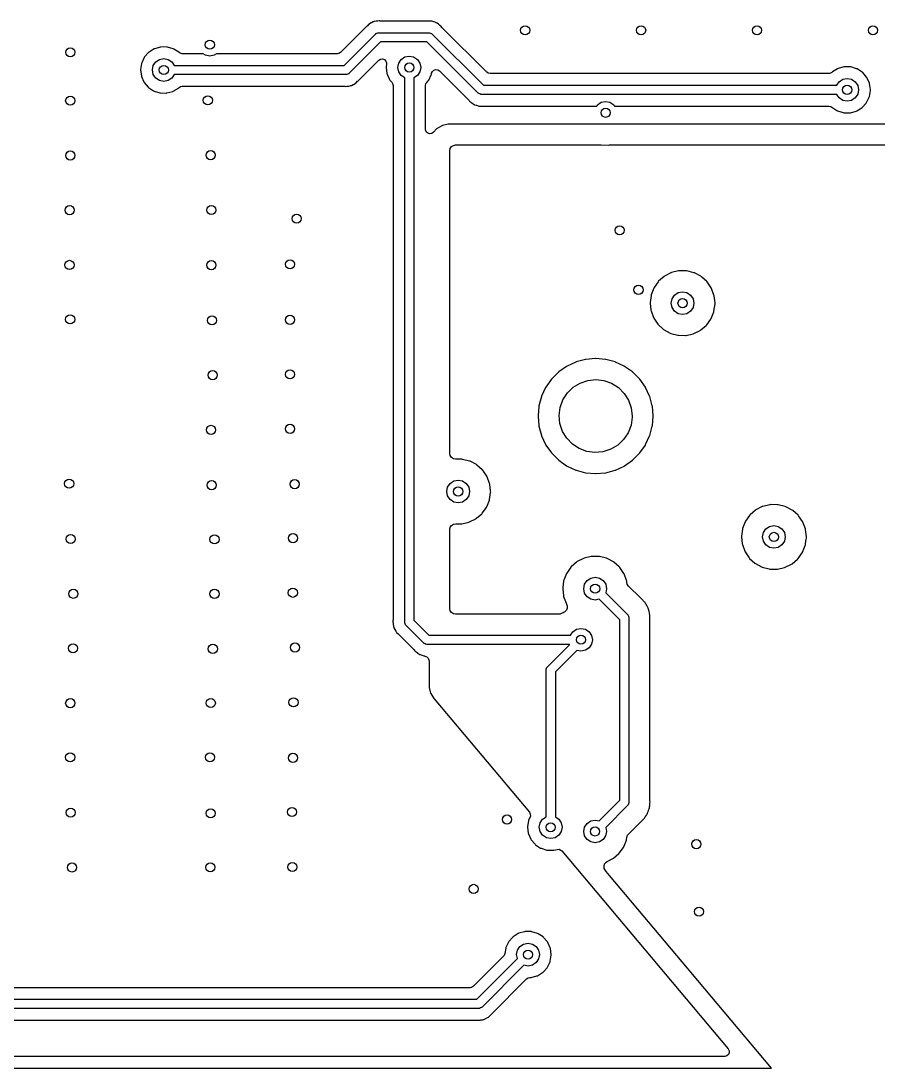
# Model space of a CAD drawing. Extents: x 0 to 4.25, y -4.33 to 0.
# Drawn here: x 1.532 to 2.271, y -3.042 to -2.139 of the extents above; entities that cross this region are included whole.
import ezdxf

# ---------------------------------------------------------------- set-up
doc = ezdxf.new("R2010")
doc.units = 0
doc.header["$MEASUREMENT"] = 0
doc.layers.add('BLACK', color=7, linetype='CONTINUOUS')

msp = doc.modelspace()

# ---------------------------------------------------------------- linework, layer by layer
at = {"layer": 'BLACK', "linetype": 'CONTINUOUS'}
for p, q in [((1.83215, -2.14129), (1.83177, -2.14154)), ((1.83364, -2.14057), (1.83215, -2.14129)), ((1.83381, -2.14049), (1.83364, -2.14057)), ((1.8352, -2.13974), (1.83381, -2.14049)), ((1.83561, -2.1396), (1.8352, -2.13974)), ((1.8357, -2.13956), (1.83561, -2.1396)), ((1.83573, -2.13955), (1.8357, -2.13956)), ((1.83591, -2.13949), (1.83573, -2.13955)), ((1.83593, -2.13949), (1.83591, -2.13949)), ((1.83603, -2.13946), (1.83593, -2.13949)), ((1.83645, -2.13934), (1.83603, -2.13946)), ((1.83802, -2.13916), (1.83645, -2.13934)), ((1.8382, -2.13913), (1.83802, -2.13916)), ((1.83876, -2.13904), (1.8382, -2.13913)), ((1.83924, -2.139), (1.83876, -2.13904)), ((1.83948, -2.13898), (1.83924, -2.139)), ((1.83924, -2.139), (1.83924, -2.139)), ((1.84042, -2.13887), (1.83948, -2.13898)), ((1.84106, -2.1389), (1.84042, -2.13887)), ((1.84116, -2.13892), (1.84106, -2.1389)), ((1.842, -2.13901), (1.84116, -2.13892)), ((1.88301, -2.13901), (1.842, -2.13901)), ((1.88317, -2.13901), (1.88301, -2.13901)), ((1.88484, -2.13894), (1.88317, -2.13901)), ((1.88514, -2.13898), (1.88484, -2.13894)), ((1.88547, -2.13901), (1.88514, -2.13898)), ((1.88561, -2.13901), (1.88547, -2.13901)), ((1.88605, -2.13911), (1.88561, -2.13901)), ((1.88762, -2.13966), (1.88605, -2.13911)), ((1.8878, -2.13972), (1.88762, -2.13966)), ((1.88931, -2.14017), (1.8878, -2.13972)), ((1.8897, -2.14036), (1.88931, -2.14017)), ((1.88979, -2.1404), (1.8897, -2.14036)), ((1.88981, -2.14041), (1.88979, -2.1404)), ((1.88998, -2.1405), (1.88981, -2.14041)), ((1.89001, -2.14051), (1.88998, -2.1405)), ((1.89009, -2.14056), (1.89001, -2.14051)), ((1.89047, -2.14077), (1.89009, -2.14056)), ((1.89171, -2.14175), (1.89047, -2.14077)), ((1.82993, -2.14337), (1.80727, -2.16603)), ((1.81023, -2.17718), (1.83725, -2.15016)), ((1.83003, -2.14326), (1.82993, -2.14337)), ((1.83117, -2.14203), (1.83003, -2.14326)), ((1.83141, -2.14184), (1.83117, -2.14203)), ((1.83166, -2.14163), (1.83141, -2.14184)), ((1.83177, -2.14154), (1.83166, -2.14163)), ((1.83725, -2.15016), (1.83754, -2.15002)), ((1.83754, -2.15002), (1.83773, -2.14976)), ((1.83773, -2.14976), (1.83862, -2.14947)), ((1.83862, -2.14947), (1.83945, -2.14904)), ((1.83945, -2.14904), (1.83977, -2.14909)), ((1.83977, -2.14909), (1.84008, -2.14899)), ((1.84008, -2.14899), (1.88339, -2.14899)), ((1.88339, -2.14899), (1.88369, -2.14909)), ((1.88369, -2.14909), (1.88401, -2.14904)), ((1.88401, -2.14904), (1.88485, -2.14947)), ((1.88485, -2.14947), (1.88574, -2.14976)), ((1.88574, -2.14976), (1.88593, -2.15002)), ((1.88593, -2.15002), (1.88621, -2.15016)), ((1.88621, -2.15016), (1.93036, -2.19431)), ((1.89186, -2.14186), (1.89171, -2.14175)), ((1.89232, -2.14219), (1.89186, -2.14186)), ((1.89269, -2.14251), (1.89232, -2.14219)), ((1.89287, -2.14266), (1.89269, -2.14251)), ((1.89269, -2.14251), (1.89269, -2.14251)), ((1.89361, -2.14325), (1.89287, -2.14266)), ((1.89404, -2.14373), (1.89361, -2.14325)), ((1.8941, -2.1438), (1.89404, -2.14373)), ((1.89463, -2.14446), (1.8941, -2.1438)), ((1.93332, -2.18316), (1.89463, -2.14446)), ((1.84174, -2.15699), (1.81472, -2.18401)), ((1.88173, -2.15699), (1.84174, -2.15699)), ((1.92587, -2.20114), (1.88173, -2.15699)), ((1.6416, -2.16614), (1.63821, -2.16998)), ((1.64202, -2.16578), (1.6416, -2.16614)), ((1.64635, -2.16305), (1.64202, -2.16578)), ((1.64685, -2.16282), (1.64635, -2.16305)), ((1.65178, -2.16142), (1.64685, -2.16282)), ((1.65233, -2.16134), (1.65178, -2.16142)), ((1.65744, -2.16137), (1.65233, -2.16134)), ((1.65799, -2.16145), (1.65744, -2.16137)), ((1.6629, -2.16292), (1.65799, -2.16145)), ((1.6634, -2.16315), (1.6629, -2.16292)), ((1.66769, -2.16594), (1.6634, -2.16315)), ((1.66801, -2.16622), (1.66769, -2.16594)), ((1.66891, -2.1668), (1.66801, -2.16622)), ((1.67064, -2.1672), (1.66891, -2.1668)), ((1.68883, -2.1672), (1.67064, -2.1672)), ((1.69072, -2.16846), (1.68883, -2.1672)), ((1.70014, -2.1672), (1.69825, -2.16846)), ((1.80444, -2.1672), (1.70014, -2.1672)), ((1.80576, -2.16698), (1.80444, -2.1672)), ((1.80727, -2.16603), (1.80576, -2.16698)), ((1.63557, -2.1756), (1.63478, -2.18066)), ((1.63573, -2.17507), (1.63557, -2.1756)), ((1.63791, -2.17044), (1.63573, -2.17507)), ((1.63821, -2.16998), (1.63791, -2.17044)), ((1.64492, -2.18118), (1.64567, -2.17741)), ((1.64567, -2.17741), (1.6478, -2.17422)), ((1.6478, -2.17422), (1.651, -2.17209)), ((1.651, -2.17209), (1.65476, -2.17134)), ((1.65476, -2.17134), (1.65853, -2.17209)), ((1.65853, -2.17209), (1.66172, -2.17422)), ((1.66172, -2.17422), (1.6637, -2.17718)), ((1.6637, -2.17718), (1.81023, -2.17718)), ((1.69449, -2.16921), (1.69072, -2.16846)), ((1.69825, -2.16846), (1.69449, -2.16921)), ((1.82204, -2.1908), (1.8401, -2.17274)), ((1.8401, -2.17274), (1.84161, -2.1718)), ((1.84161, -2.1718), (1.84337, -2.1716)), ((1.84337, -2.1716), (1.84506, -2.17219)), ((1.84506, -2.17219), (1.84631, -2.17344)), ((1.84631, -2.17344), (1.8469, -2.17512)), ((1.84688, -2.17619), (1.84651, -2.17853)), ((1.8469, -2.17512), (1.84688, -2.17619)), ((1.85665, -2.17906), (1.8574, -2.17529)), ((1.8574, -2.17529), (1.85954, -2.1721)), ((1.85954, -2.1721), (1.86273, -2.16996)), ((1.86273, -2.16996), (1.8665, -2.16921)), ((1.8665, -2.16921), (1.87026, -2.16996)), ((1.87026, -2.16996), (1.87346, -2.1721)), ((1.87346, -2.1721), (1.87559, -2.17529)), ((1.87559, -2.17529), (1.87634, -2.17906)), ((1.63478, -2.18066), (1.63477, -2.18121)), ((1.63477, -2.18121), (1.63544, -2.18629)), ((1.63544, -2.18629), (1.63559, -2.18682)), ((1.64567, -2.18495), (1.64492, -2.18118)), ((1.6478, -2.18814), (1.64567, -2.18495)), ((1.6637, -2.18518), (1.66172, -2.18814)), ((1.81189, -2.18518), (1.6637, -2.18518)), ((1.8122, -2.18508), (1.81189, -2.18518)), ((1.81252, -2.18513), (1.8122, -2.18508)), ((1.81335, -2.18471), (1.81252, -2.18513)), ((1.81424, -2.18442), (1.81335, -2.18471)), ((1.81443, -2.18416), (1.81424, -2.18442)), ((1.81472, -2.18401), (1.81443, -2.18416)), ((1.84651, -2.17853), (1.84651, -2.17909)), ((1.84651, -2.17909), (1.84717, -2.18416)), ((1.84717, -2.18416), (1.84732, -2.1847)), ((1.84732, -2.1847), (1.84938, -2.18938)), ((1.8574, -2.18282), (1.85665, -2.17906)), ((1.85954, -2.18601), (1.8574, -2.18282)), ((1.8625, -2.18799), (1.85954, -2.18601)), ((1.87346, -2.18601), (1.8705, -2.18799)), ((1.87559, -2.18282), (1.87346, -2.18601)), ((1.87634, -2.17906), (1.87559, -2.18282)), ((1.88322, -2.19), (1.88545, -2.1854)), ((1.88545, -2.1854), (1.88562, -2.18487)), ((1.88562, -2.18487), (1.88576, -2.18407)), ((1.88576, -2.18407), (1.88643, -2.18242)), ((1.88643, -2.18242), (1.88776, -2.18124)), ((1.88776, -2.18124), (1.88947, -2.18074)), ((1.88947, -2.18074), (1.89122, -2.18104)), ((1.89122, -2.18104), (1.89253, -2.18191)), ((1.89253, -2.18191), (1.91746, -2.20684)), ((1.93441, -2.18393), (1.93332, -2.18316)), ((1.93615, -2.18433), (1.93441, -2.18393)), ((2.22829, -2.18433), (1.93615, -2.18433)), ((2.2293, -2.1842), (2.22829, -2.18433)), ((2.23088, -2.18337), (2.2293, -2.1842)), ((2.23143, -2.18291), (2.23088, -2.18337)), ((2.23576, -2.18018), (2.23143, -2.18291)), ((2.23626, -2.17995), (2.23576, -2.18018)), ((2.24119, -2.17854), (2.23626, -2.17995)), ((2.24173, -2.17847), (2.24119, -2.17854)), ((2.24685, -2.1785), (2.24173, -2.17847)), ((2.2474, -2.17858), (2.24685, -2.1785)), ((2.25231, -2.18005), (2.2474, -2.17858)), ((2.25281, -2.18028), (2.25231, -2.18005)), ((2.2571, -2.18306), (2.25281, -2.18028)), ((2.25752, -2.18343), (2.2571, -2.18306)), ((2.26086, -2.18731), (2.25752, -2.18343)), ((1.63559, -2.18682), (1.63765, -2.19151)), ((1.63765, -2.19151), (1.63794, -2.19198)), ((1.63794, -2.19198), (1.64124, -2.1959)), ((1.651, -2.19027), (1.6478, -2.18814)), ((1.65476, -2.19102), (1.651, -2.19027)), ((1.65853, -2.19027), (1.65476, -2.19102)), ((1.66172, -2.18814), (1.65853, -2.19027)), ((1.668, -2.19624), (1.66912, -2.19546)), ((1.66912, -2.19546), (1.67062, -2.19516)), ((1.67062, -2.19516), (1.80997, -2.19516)), ((1.80997, -2.19516), (1.81081, -2.19525)), ((1.81081, -2.19525), (1.81091, -2.19527)), ((1.81091, -2.19527), (1.81154, -2.1953)), ((1.81154, -2.1953), (1.81249, -2.19519)), ((1.81249, -2.19519), (1.81273, -2.19518)), ((1.81273, -2.19517), (1.81321, -2.19513)), ((1.81273, -2.19518), (1.81273, -2.19517)), ((1.81321, -2.19513), (1.81377, -2.19504)), ((1.81377, -2.19504), (1.81395, -2.19502)), ((1.81395, -2.19502), (1.81552, -2.19483)), ((1.81552, -2.19483), (1.81594, -2.19471)), ((1.81594, -2.19471), (1.81603, -2.19469)), ((1.81603, -2.19469), (1.81606, -2.19468)), ((1.81606, -2.19468), (1.81624, -2.19462)), ((1.81624, -2.19462), (1.81627, -2.19461)), ((1.81627, -2.19461), (1.81635, -2.19458)), ((1.81635, -2.19458), (1.81677, -2.19444)), ((1.81677, -2.19444), (1.81816, -2.19369)), ((1.81816, -2.19369), (1.81832, -2.1936)), ((1.81832, -2.1936), (1.81982, -2.19288)), ((1.81982, -2.19288), (1.8202, -2.19264)), ((1.8202, -2.19264), (1.82031, -2.19254)), ((1.82031, -2.19254), (1.82056, -2.19233)), ((1.82056, -2.19233), (1.8208, -2.19214)), ((1.8208, -2.19214), (1.82193, -2.19091)), ((1.82193, -2.19091), (1.82204, -2.1908)), ((1.84938, -2.18938), (1.84967, -2.18985)), ((1.84967, -2.18985), (1.85158, -2.19212)), ((1.85158, -2.19212), (1.85239, -2.1937)), ((1.85239, -2.1937), (1.85252, -2.19469)), ((1.85252, -2.19469), (1.85252, -2.65568)), ((1.8625, -2.6576), (1.8625, -2.18799)), ((1.8705, -2.18799), (1.8705, -2.65594)), ((1.88048, -2.19469), (1.88087, -2.19296)), ((1.88048, -2.23221), (1.88048, -2.19469)), ((1.88087, -2.19296), (1.88151, -2.19201)), ((1.88151, -2.19201), (1.88291, -2.19046)), ((1.88291, -2.19046), (1.88322, -2.19)), ((1.93036, -2.19431), (2.23524, -2.19431)), ((2.23524, -2.19431), (2.23721, -2.19135)), ((2.23721, -2.19135), (2.24041, -2.18921)), ((2.24041, -2.18921), (2.24417, -2.18846)), ((2.24417, -2.18846), (2.24794, -2.18921)), ((2.24794, -2.18921), (2.25113, -2.19135)), ((2.25113, -2.19135), (2.25327, -2.19454)), ((2.25327, -2.19454), (2.25402, -2.19831)), ((2.26116, -2.18777), (2.26086, -2.18731)), ((2.26328, -2.19243), (2.26116, -2.18777)), ((2.26343, -2.19296), (2.26328, -2.19243)), ((2.26418, -2.19816), (2.26343, -2.19296)), ((1.64124, -2.1959), (1.64165, -2.19627)), ((1.64165, -2.19627), (1.64591, -2.1991)), ((1.64591, -2.1991), (1.64641, -2.19934)), ((1.64641, -2.19934), (1.6513, -2.20087)), ((1.6513, -2.20087), (1.65184, -2.20096)), ((1.65184, -2.20096), (1.65696, -2.20105)), ((1.65696, -2.20105), (1.65751, -2.20098)), ((1.65751, -2.20098), (1.66245, -2.19963)), ((1.66245, -2.19963), (1.66296, -2.19941)), ((1.66296, -2.19941), (1.66732, -2.19674)), ((1.66732, -2.19674), (1.66796, -2.1962)), ((1.66796, -2.1962), (1.668, -2.19624)), ((1.92616, -2.20128), (1.92587, -2.20114)), ((1.92635, -2.20154), (1.92616, -2.20128)), ((1.92724, -2.20183), (1.92635, -2.20154)), ((1.92808, -2.20226), (1.92724, -2.20183)), ((1.92839, -2.20221), (1.92808, -2.20226)), ((1.9287, -2.20231), (1.92839, -2.20221)), ((2.23524, -2.20231), (1.9287, -2.20231)), ((2.23721, -2.20527), (2.23524, -2.20231)), ((2.25327, -2.20207), (2.25113, -2.20527)), ((2.25402, -2.19831), (2.25327, -2.20207)), ((2.26313, -2.20465), (2.2633, -2.20412)), ((2.2633, -2.20412), (2.26417, -2.19894)), ((2.26417, -2.19894), (2.2642, -2.19864)), ((2.2642, -2.19846), (2.26418, -2.19816)), ((2.2642, -2.19864), (2.2642, -2.19846)), ((1.91746, -2.20684), (1.91799, -2.2075)), ((1.91799, -2.2075), (1.91804, -2.20757)), ((1.91804, -2.20757), (1.91847, -2.20805)), ((1.91847, -2.20805), (1.91922, -2.20864)), ((1.91922, -2.20864), (1.9194, -2.20879)), ((1.9194, -2.20879), (1.9194, -2.20879)), ((1.9194, -2.20879), (1.91977, -2.20911)), ((1.91977, -2.20911), (1.92023, -2.20944)), ((1.92023, -2.20944), (1.92038, -2.20955)), ((1.92038, -2.20955), (1.92162, -2.21053)), ((1.92162, -2.21053), (1.922, -2.21074)), ((1.922, -2.21074), (1.92208, -2.21079)), ((1.92208, -2.21079), (1.92211, -2.2108)), ((1.92211, -2.2108), (1.92227, -2.21089)), ((1.92227, -2.21089), (1.9223, -2.2109)), ((1.9223, -2.2109), (1.92239, -2.21094)), ((1.92239, -2.21094), (1.92278, -2.21113)), ((1.92278, -2.21113), (1.92429, -2.21158)), ((1.92429, -2.21158), (1.92447, -2.21164)), ((1.92447, -2.21164), (1.92603, -2.21219)), ((1.92603, -2.21219), (1.92648, -2.21228)), ((1.92648, -2.21228), (1.92662, -2.21229)), ((1.92662, -2.21229), (1.92695, -2.21232)), ((1.92695, -2.21232), (1.92725, -2.21236)), ((1.92725, -2.21236), (1.92892, -2.21229)), ((1.92892, -2.21229), (1.92908, -2.21229)), ((1.92908, -2.21229), (2.02811, -2.21229)), ((2.02811, -2.21229), (2.02887, -2.21115)), ((2.02887, -2.21115), (2.03206, -2.20902)), ((2.03206, -2.20902), (2.03583, -2.20827)), ((2.03583, -2.20827), (2.03959, -2.20902)), ((2.03959, -2.20902), (2.04279, -2.21115)), ((2.04279, -2.21115), (2.04355, -2.21229)), ((2.04355, -2.21229), (2.2283, -2.21229)), ((2.2283, -2.21229), (2.23003, -2.21268)), ((2.23003, -2.21268), (2.23096, -2.21331)), ((2.23096, -2.21331), (2.23106, -2.21339)), ((2.23106, -2.21339), (2.23532, -2.21623)), ((2.24041, -2.2074), (2.23721, -2.20527)), ((2.24417, -2.20815), (2.24041, -2.2074)), ((2.24794, -2.2074), (2.24417, -2.20815)), ((2.25113, -2.20527), (2.24794, -2.2074)), ((2.25673, -2.21386), (2.25715, -2.21351)), ((2.25715, -2.21351), (2.26059, -2.20971)), ((2.26059, -2.20971), (2.2609, -2.20925)), ((2.2609, -2.20925), (2.26313, -2.20465)), ((2.23532, -2.21623), (2.23582, -2.21647)), ((2.23582, -2.21647), (2.2407, -2.21799)), ((2.2407, -2.21799), (2.24125, -2.21808)), ((2.24125, -2.21808), (2.24637, -2.21818)), ((2.24637, -2.21818), (2.24692, -2.21811)), ((2.24692, -2.21811), (2.25186, -2.21676)), ((2.25186, -2.21676), (2.25236, -2.21654)), ((2.25236, -2.21654), (2.25673, -2.21386)), ((1.89464, -2.22933), (1.89051, -2.23172)), ((1.89518, -2.22912), (1.89464, -2.22933)), ((1.89994, -2.22804), (1.89518, -2.22912)), ((1.9003, -2.22799), (1.89994, -2.22804)), ((1.90142, -2.22795), (1.9003, -2.22799)), ((1.90149, -2.22794), (1.90142, -2.22795)), ((2.03579, -2.22794), (1.90149, -2.22794)), ((2.03583, -2.22795), (2.03579, -2.22794)), ((2.03587, -2.22794), (2.03583, -2.22795)), ((3.05933, -2.22794), (2.03587, -2.22794)), ((1.88052, -2.23281), (1.88048, -2.23221)), ((1.88117, -2.23447), (1.88052, -2.23281)), ((1.88248, -2.23568), (1.88117, -2.23447)), ((1.88418, -2.2362), (1.88248, -2.23568)), ((1.88594, -2.23594), (1.88418, -2.2362)), ((1.88741, -2.23494), (1.88594, -2.23594)), ((1.89006, -2.23208), (1.88741, -2.23494)), ((1.89051, -2.23172), (1.89006, -2.23208)), ((1.90142, -2.25087), (1.9018, -2.24895)), ((1.9018, -2.24895), (1.90288, -2.24733)), ((1.90288, -2.24733), (1.9045, -2.24625)), ((1.9045, -2.24625), (1.90642, -2.24587)), ((1.90642, -2.24587), (2.03186, -2.24587)), ((2.03186, -2.24587), (2.03204, -2.24588)), ((2.03204, -2.24588), (2.03846, -2.24598)), ((2.03846, -2.24598), (2.03928, -2.24589)), ((2.03928, -2.24589), (2.0398, -2.24587)), ((2.0398, -2.24587), (3.06771, -2.24587)), ((1.90142, -2.51205), (1.90142, -2.25087)), ((2.09213, -2.35623), (2.08668, -2.35905)), ((2.09268, -2.35602), (2.09213, -2.35623)), ((2.09866, -2.35459), (2.09268, -2.35602)), ((2.09924, -2.35452), (2.09866, -2.35459)), ((2.10538, -2.35455), (2.09924, -2.35452)), ((2.10597, -2.35463), (2.10538, -2.35455)), ((2.11192, -2.35612), (2.10597, -2.35463)), ((2.11247, -2.35634), (2.11192, -2.35612)), ((2.1179, -2.35921), (2.11247, -2.35634)), ((2.08117, -2.36385), (2.07764, -2.36888)), ((2.08156, -2.36341), (2.08117, -2.36385)), ((2.08619, -2.35938), (2.08156, -2.36341)), ((2.08668, -2.35905), (2.08619, -2.35938)), ((2.11838, -2.35954), (2.1179, -2.35921)), ((2.12079, -2.36169), (2.11838, -2.35954)), ((2.12297, -2.36363), (2.12079, -2.36169)), ((2.12336, -2.36407), (2.12297, -2.36363)), ((2.12384, -2.36478), (2.12336, -2.36407)), ((2.12684, -2.36913), (2.12384, -2.36478)), ((2.12384, -2.36478), (2.12384, -2.36478)), ((2.07498, -2.37569), (2.07418, -2.38177)), ((2.07513, -2.37512), (2.07498, -2.37569)), ((2.07736, -2.36939), (2.07513, -2.37512)), ((2.07764, -2.36888), (2.07736, -2.36939)), ((2.09307, -2.3786), (2.09521, -2.3754)), ((2.09521, -2.3754), (2.0984, -2.37327)), ((2.0984, -2.37327), (2.10217, -2.37252)), ((2.10217, -2.37252), (2.10593, -2.37327)), ((2.10593, -2.37327), (2.10913, -2.3754)), ((2.10913, -2.3754), (2.11126, -2.3786)), ((2.12711, -2.36966), (2.12684, -2.36913)), ((2.12928, -2.3754), (2.12711, -2.36966)), ((2.12942, -2.37597), (2.12928, -2.3754)), ((2.13017, -2.3822), (2.12942, -2.37597)), ((2.07418, -2.38177), (2.07417, -2.38236)), ((2.07417, -2.38236), (2.07485, -2.38847)), ((2.09232, -2.38236), (2.09307, -2.3786)), ((2.09307, -2.38613), (2.09232, -2.38236)), ((2.11126, -2.3786), (2.11201, -2.38236)), ((2.11201, -2.38236), (2.11126, -2.38613)), ((2.12928, -2.38932), (2.13016, -2.38311)), ((2.13016, -2.38311), (2.13019, -2.38279)), ((2.13019, -2.38253), (2.13017, -2.3822)), ((2.13019, -2.38279), (2.13019, -2.38253)), ((2.07485, -2.38847), (2.07498, -2.38904)), ((2.07498, -2.38904), (2.07709, -2.39481)), ((2.09521, -2.38932), (2.09307, -2.38613)), ((2.0984, -2.39146), (2.09521, -2.38932)), ((2.10217, -2.3922), (2.0984, -2.39146)), ((2.10593, -2.39146), (2.10217, -2.3922)), ((2.10913, -2.38932), (2.10593, -2.39146)), ((2.11126, -2.38613), (2.10913, -2.38932)), ((2.12684, -2.39559), (2.12913, -2.38989)), ((2.12913, -2.38989), (2.12928, -2.38932)), ((2.07709, -2.39481), (2.07736, -2.39533)), ((2.07736, -2.39533), (2.08078, -2.40043)), ((2.08078, -2.40043), (2.08117, -2.40088)), ((2.08117, -2.40088), (2.08571, -2.40501)), ((2.1179, -2.40551), (2.12257, -2.40153)), ((2.12257, -2.40153), (2.12297, -2.40109)), ((2.12297, -2.40109), (2.12655, -2.39611)), ((2.12655, -2.39611), (2.12684, -2.39559)), ((2.08571, -2.40501), (2.08619, -2.40535)), ((2.08619, -2.40535), (2.09159, -2.40828)), ((2.09159, -2.40828), (2.09213, -2.4085)), ((2.09213, -2.4085), (2.09807, -2.41005)), ((2.09807, -2.41005), (2.09866, -2.41013)), ((2.09866, -2.41013), (2.1048, -2.41023)), ((2.1048, -2.41023), (2.10538, -2.41017)), ((2.10538, -2.41017), (2.11137, -2.4088)), ((2.11137, -2.4088), (2.11192, -2.4086)), ((2.11192, -2.4086), (2.11741, -2.40584)), ((2.11741, -2.40584), (2.1179, -2.40551)), ((2.02699, -2.43016), (2.01879, -2.43087)), ((2.02742, -2.43016), (2.02699, -2.43016)), ((2.03561, -2.43087), (2.02742, -2.43016)), ((2.0022, -2.43692), (1.99546, -2.44163)), ((2.00257, -2.4367), (2.0022, -2.43692)), ((2.01002, -2.43322), (2.00257, -2.4367)), ((2.01043, -2.43308), (2.01002, -2.43322)), ((2.01837, -2.43095), (2.01043, -2.43308)), ((2.01879, -2.43087), (2.01837, -2.43095)), ((2.03604, -2.43095), (2.03561, -2.43087)), ((2.04398, -2.43308), (2.03604, -2.43095)), ((2.04439, -2.43322), (2.04398, -2.43308)), ((2.05184, -2.4367), (2.04439, -2.43322)), ((2.05221, -2.43692), (2.05184, -2.4367)), ((2.05895, -2.44163), (2.05221, -2.43692)), ((1.98904, -2.44806), (1.98432, -2.45479)), ((1.98931, -2.44773), (1.98904, -2.44806)), ((1.99513, -2.44191), (1.98931, -2.44773)), ((1.99546, -2.44163), (1.99513, -2.44191)), ((2.02044, -2.44904), (2.02742, -2.44831)), ((2.02742, -2.44831), (2.0344, -2.44914)), ((2.05928, -2.44191), (2.05895, -2.44163)), ((2.0651, -2.44773), (2.05928, -2.44191)), ((2.06537, -2.44806), (2.0651, -2.44773)), ((2.07009, -2.45479), (2.06537, -2.44806)), ((1.9841, -2.45517), (1.98063, -2.46262)), ((1.98432, -2.45479), (1.9841, -2.45517)), ((2.0028, -2.4599), (2.00781, -2.45498)), ((2.00781, -2.45498), (2.01379, -2.4513)), ((2.01379, -2.4513), (2.02044, -2.44904)), ((2.0344, -2.44914), (2.04101, -2.45149)), ((2.04101, -2.45149), (2.04694, -2.45526)), ((2.04694, -2.45526), (2.05189, -2.46024)), ((2.07031, -2.45517), (2.07009, -2.45479)), ((2.07378, -2.46262), (2.07031, -2.45517)), ((1.98048, -2.46302), (1.97835, -2.47097)), ((1.98063, -2.46262), (1.98048, -2.46302)), ((1.99659, -2.4724), (1.99899, -2.4658)), ((1.99899, -2.4658), (2.0028, -2.4599)), ((2.05189, -2.46024), (2.05561, -2.46619)), ((2.05561, -2.46619), (2.05792, -2.47283)), ((2.07393, -2.46302), (2.07378, -2.46262)), ((2.07606, -2.47097), (2.07393, -2.46302)), ((1.97828, -2.47139), (1.97756, -2.47959)), ((1.97835, -2.47097), (1.97828, -2.47139)), ((1.99571, -2.47936), (1.99659, -2.4724)), ((2.05792, -2.47283), (2.0587, -2.4798)), ((2.07613, -2.47139), (2.07606, -2.47097)), ((2.07684, -2.47949), (2.07613, -2.47139)), ((1.97756, -2.47959), (1.97756, -2.48002)), ((1.97756, -2.48002), (1.97828, -2.48821)), ((1.9964, -2.48635), (1.99571, -2.47936)), ((2.05869, -2.48068), (2.05771, -2.48764)), ((2.0587, -2.4798), (2.05869, -2.48068)), ((2.07613, -2.48821), (2.07685, -2.48002)), ((2.07685, -2.47959), (2.07684, -2.47949)), ((2.07685, -2.48002), (2.07685, -2.47959)), ((1.97828, -2.48821), (1.97835, -2.48864)), ((1.97835, -2.48864), (1.98048, -2.49658)), ((1.99861, -2.49301), (1.9964, -2.48635)), ((2.00225, -2.49902), (1.99861, -2.49301)), ((2.05771, -2.48764), (2.05522, -2.4942)), ((2.07393, -2.49658), (2.07606, -2.48864)), ((2.07606, -2.48864), (2.07613, -2.48821)), ((1.98048, -2.49658), (1.98063, -2.49698)), ((1.98063, -2.49698), (1.9841, -2.50444)), ((2.00713, -2.50407), (2.00225, -2.49902)), ((2.05133, -2.50005), (2.04625, -2.50489)), ((2.05522, -2.4942), (2.05133, -2.50005)), ((2.07031, -2.50444), (2.07378, -2.49698)), ((2.07378, -2.49698), (2.07393, -2.49658)), ((1.9841, -2.50444), (1.98432, -2.50481)), ((1.98432, -2.50481), (1.98904, -2.51155)), ((1.98904, -2.51155), (1.98931, -2.51188)), ((2.013, -2.50792), (2.00713, -2.50407)), ((2.01959, -2.51036), (2.013, -2.50792)), ((2.02655, -2.51129), (2.01959, -2.51036)), ((2.03354, -2.51066), (2.02655, -2.51129)), ((2.04022, -2.50849), (2.03354, -2.51066)), ((2.04625, -2.50489), (2.04022, -2.50849)), ((2.0651, -2.51188), (2.06537, -2.51155)), ((2.06537, -2.51155), (2.07009, -2.50481)), ((2.07009, -2.50481), (2.07031, -2.50444)), ((1.90179, -2.51393), (1.90142, -2.51205)), ((1.90286, -2.51556), (1.90179, -2.51393)), ((1.90448, -2.51665), (1.90286, -2.51556)), ((1.90639, -2.51705), (1.90448, -2.51665)), ((1.91188, -2.51707), (1.90639, -2.51705)), ((1.91246, -2.51715), (1.91188, -2.51707)), ((1.91842, -2.51864), (1.91246, -2.51715)), ((1.91897, -2.51886), (1.91842, -2.51864)), ((1.92439, -2.52173), (1.91897, -2.51886)), ((1.98931, -2.51188), (1.99513, -2.5177)), ((1.99513, -2.5177), (1.99546, -2.51797)), ((1.99546, -2.51797), (2.0022, -2.52269)), ((2.05221, -2.52269), (2.05895, -2.51797)), ((2.05895, -2.51797), (2.05928, -2.5177)), ((2.05928, -2.5177), (2.0651, -2.51188)), ((1.92488, -2.52206), (1.92439, -2.52173)), ((1.92946, -2.52615), (1.92488, -2.52206)), ((1.92985, -2.52659), (1.92946, -2.52615)), ((1.93333, -2.53165), (1.92985, -2.52659)), ((2.0022, -2.52269), (2.00257, -2.52291)), ((2.00257, -2.52291), (2.01002, -2.52638)), ((2.01002, -2.52638), (2.01043, -2.52653)), ((2.01043, -2.52653), (2.01837, -2.52866)), ((2.01837, -2.52866), (2.01879, -2.52873)), ((2.01879, -2.52873), (2.02699, -2.52945)), ((2.02699, -2.52945), (2.02742, -2.52945)), ((2.02742, -2.52945), (2.03561, -2.52873)), ((2.03561, -2.52873), (2.03604, -2.52866)), ((2.03604, -2.52866), (2.04398, -2.52653)), ((2.04398, -2.52653), (2.04439, -2.52638)), ((2.04439, -2.52638), (2.05184, -2.52291)), ((2.05184, -2.52291), (2.05221, -2.52269)), ((1.89957, -2.54112), (1.9017, -2.53792)), ((1.9017, -2.53792), (1.90489, -2.53579)), ((1.90489, -2.53579), (1.90866, -2.53504)), ((1.90866, -2.53504), (1.91243, -2.53579)), ((1.91243, -2.53579), (1.91562, -2.53792)), ((1.91562, -2.53792), (1.91775, -2.54112)), ((1.9336, -2.53217), (1.93333, -2.53165)), ((1.93577, -2.53792), (1.9336, -2.53217)), ((1.93592, -2.53849), (1.93577, -2.53792)), ((1.93667, -2.54472), (1.93592, -2.53849)), ((1.89882, -2.54488), (1.89957, -2.54112)), ((1.89957, -2.54865), (1.89882, -2.54488)), ((1.91775, -2.54112), (1.9185, -2.54488)), ((1.9185, -2.54488), (1.91775, -2.54865)), ((1.93578, -2.55184), (1.93666, -2.54563)), ((1.93666, -2.54563), (1.93668, -2.54531)), ((1.93669, -2.54505), (1.93667, -2.54472)), ((1.93668, -2.54531), (1.93669, -2.54505)), ((1.9017, -2.55184), (1.89957, -2.54865)), ((1.90489, -2.55398), (1.9017, -2.55184)), ((1.90866, -2.55472), (1.90489, -2.55398)), ((1.91243, -2.55398), (1.90866, -2.55472)), ((1.91562, -2.55184), (1.91243, -2.55398)), ((1.91775, -2.54865), (1.91562, -2.55184)), ((1.93333, -2.55811), (1.93562, -2.55241)), ((1.93562, -2.55241), (1.93578, -2.55184)), ((2.17744, -2.5563), (2.17147, -2.55773)), ((2.17803, -2.55623), (2.17744, -2.5563)), ((2.18417, -2.55626), (2.17803, -2.55623)), ((2.18475, -2.55634), (2.18417, -2.55626)), ((2.19071, -2.55783), (2.18475, -2.55634)), ((1.9244, -2.56803), (1.92907, -2.56405)), ((1.92907, -2.56405), (1.92947, -2.56361)), ((1.92947, -2.56361), (1.93305, -2.55863)), ((1.93305, -2.55863), (1.93333, -2.55811)), ((2.15995, -2.56556), (2.15642, -2.57058)), ((2.16035, -2.56512), (2.15995, -2.56556)), ((2.16498, -2.56108), (2.16035, -2.56512)), ((2.16546, -2.56075), (2.16498, -2.56108)), ((2.17092, -2.55794), (2.16546, -2.56075)), ((2.17147, -2.55773), (2.17092, -2.55794)), ((2.19126, -2.55804), (2.19071, -2.55783)), ((2.19669, -2.56092), (2.19126, -2.55804)), ((2.19717, -2.56125), (2.19669, -2.56092)), ((2.20175, -2.56534), (2.19717, -2.56125)), ((2.20214, -2.56578), (2.20175, -2.56534)), ((2.20562, -2.57084), (2.20214, -2.56578)), ((1.9018, -2.57576), (1.90288, -2.57414)), ((1.90288, -2.57414), (1.9045, -2.57306)), ((1.9045, -2.57306), (1.9065, -2.57268)), ((1.9065, -2.57268), (1.91129, -2.57275)), ((1.91129, -2.57275), (1.91188, -2.57269)), ((1.91188, -2.57269), (1.91787, -2.57132)), ((1.91787, -2.57132), (1.91842, -2.57112)), ((1.91842, -2.57112), (1.92391, -2.56836)), ((1.92391, -2.56836), (1.9244, -2.56803)), ((2.15614, -2.5711), (2.15391, -2.57682)), ((2.15642, -2.57058), (2.15614, -2.5711)), ((2.17399, -2.57711), (2.17719, -2.57498)), ((2.17719, -2.57498), (2.18095, -2.57423)), ((2.18095, -2.57423), (2.18472, -2.57498)), ((2.18472, -2.57498), (2.18791, -2.57711)), ((2.2059, -2.57136), (2.20562, -2.57084)), ((2.20807, -2.57711), (2.2059, -2.57136)), ((1.90142, -2.57767), (1.9018, -2.57576)), ((1.90142, -2.64585), (1.90142, -2.57767)), ((2.15297, -2.58348), (2.15296, -2.58407)), ((2.15377, -2.5774), (2.15297, -2.58348)), ((2.15391, -2.57682), (2.15377, -2.5774)), ((2.17111, -2.58407), (2.17186, -2.5803)), ((2.17186, -2.5803), (2.17399, -2.57711)), ((2.18791, -2.57711), (2.19005, -2.5803)), ((2.19005, -2.5803), (2.1908, -2.58407)), ((2.20821, -2.57768), (2.20807, -2.57711)), ((2.20896, -2.58391), (2.20821, -2.57768)), ((2.20898, -2.58423), (2.20896, -2.58391)), ((2.15296, -2.58407), (2.15363, -2.59018)), ((2.15363, -2.59018), (2.15377, -2.59075)), ((2.15377, -2.59075), (2.15588, -2.59652)), ((2.17186, -2.58784), (2.17111, -2.58407)), ((2.17399, -2.59103), (2.17186, -2.58784)), ((2.17719, -2.59316), (2.17399, -2.59103)), ((2.18791, -2.59103), (2.18472, -2.59316)), ((2.19005, -2.58784), (2.18791, -2.59103)), ((2.1908, -2.58407), (2.19005, -2.58784)), ((2.20562, -2.5973), (2.20791, -2.5916)), ((2.20791, -2.5916), (2.20807, -2.59103)), ((2.20807, -2.59103), (2.20862, -2.58716)), ((2.20862, -2.58716), (2.20868, -2.5867)), ((2.20868, -2.5867), (2.20895, -2.58481)), ((2.20895, -2.58481), (2.20898, -2.58449)), ((2.20898, -2.58449), (2.20898, -2.58423)), ((2.02326, -2.60097), (2.01729, -2.6024)), ((2.02385, -2.6009), (2.02326, -2.60097)), ((2.02999, -2.60093), (2.02385, -2.6009)), ((2.03057, -2.60101), (2.02999, -2.60093)), ((2.03653, -2.6025), (2.03057, -2.60101)), ((2.15588, -2.59652), (2.15615, -2.59704)), ((2.15615, -2.59704), (2.15957, -2.60214)), ((2.18095, -2.59391), (2.17719, -2.59316)), ((2.18472, -2.59316), (2.18095, -2.59391)), ((2.20176, -2.6028), (2.20534, -2.59781)), ((2.20534, -2.59781), (2.20562, -2.5973)), ((2.00577, -2.61023), (2.00224, -2.61525)), ((2.00617, -2.60979), (2.00577, -2.61023)), ((2.01079, -2.60575), (2.00617, -2.60979)), ((2.01128, -2.60542), (2.01079, -2.60575)), ((2.01674, -2.60261), (2.01128, -2.60542)), ((2.01729, -2.6024), (2.01674, -2.60261)), ((2.03708, -2.60271), (2.03653, -2.6025)), ((2.0425, -2.60559), (2.03708, -2.60271)), ((2.04299, -2.60592), (2.0425, -2.60559)), ((2.04757, -2.61001), (2.04299, -2.60592)), ((2.04796, -2.61045), (2.04757, -2.61001)), ((2.05144, -2.61551), (2.04796, -2.61045)), ((2.15957, -2.60214), (2.15996, -2.60258)), ((2.15996, -2.60258), (2.1645, -2.60672)), ((2.1645, -2.60672), (2.16498, -2.60706)), ((2.16498, -2.60706), (2.17037, -2.60999)), ((2.17037, -2.60999), (2.17092, -2.61021)), ((2.17092, -2.61021), (2.17686, -2.61176)), ((2.18417, -2.61188), (2.19016, -2.61051)), ((2.19016, -2.61051), (2.19071, -2.61031)), ((2.19071, -2.61031), (2.1962, -2.60755)), ((2.1962, -2.60755), (2.19669, -2.60722)), ((2.19669, -2.60722), (2.20136, -2.60323)), ((2.20136, -2.60323), (2.20176, -2.6028)), ((2.00196, -2.61577), (1.99973, -2.62149)), ((2.00224, -2.61525), (2.00196, -2.61577)), ((2.01981, -2.62178), (2.02301, -2.61965)), ((2.02301, -2.61965), (2.02677, -2.6189)), ((2.02677, -2.6189), (2.03054, -2.61965)), ((2.03054, -2.61965), (2.03373, -2.62178)), ((2.05171, -2.61603), (2.05144, -2.61551)), ((2.05388, -2.62178), (2.05171, -2.61603)), ((2.17686, -2.61176), (2.17745, -2.61184)), ((2.17745, -2.61184), (2.18359, -2.61194)), ((2.18359, -2.61194), (2.18417, -2.61188)), ((1.99959, -2.62206), (1.99878, -2.62815)), ((1.99878, -2.62815), (1.99878, -2.62874)), ((1.99878, -2.62874), (1.99945, -2.63485)), ((1.99973, -2.62149), (1.99959, -2.62206)), ((2.01693, -2.62874), (2.01768, -2.62497)), ((2.01768, -2.63251), (2.01693, -2.62874)), ((2.01768, -2.62497), (2.01981, -2.62178)), ((2.03373, -2.62178), (2.03586, -2.62497)), ((2.03586, -2.62497), (2.03661, -2.62874)), ((2.03661, -2.62874), (2.03592, -2.63223)), ((2.05403, -2.62235), (2.05388, -2.62178)), ((2.05417, -2.62355), (2.05403, -2.62235)), ((2.05451, -2.62486), (2.05417, -2.62355)), ((2.0556, -2.62648), (2.05451, -2.62486)), ((2.0659, -2.63679), (2.0556, -2.62648)), ((1.99945, -2.63485), (1.99959, -2.63542)), ((1.99959, -2.63542), (2.0017, -2.64119)), ((2.01981, -2.6357), (2.01768, -2.63251)), ((2.02301, -2.63783), (2.01981, -2.6357)), ((2.02677, -2.63858), (2.02301, -2.63783)), ((2.03026, -2.63789), (2.02677, -2.63858)), ((2.04797, -2.65559), (2.03026, -2.63789)), ((2.03592, -2.63223), (2.0548, -2.65111)), ((2.06654, -2.63733), (2.0659, -2.63679)), ((2.06688, -2.63757), (2.06654, -2.63733)), ((2.06737, -2.63802), (2.06688, -2.63757)), ((2.06817, -2.63901), (2.06737, -2.63802)), ((1.9018, -2.64777), (1.90142, -2.64585)), ((2.002, -2.6473), (2.00062, -2.64868)), ((2.0017, -2.64119), (2.00196, -2.64171)), ((2.00196, -2.64171), (2.00199, -2.64174)), ((2.00199, -2.64174), (2.00201, -2.6418)), ((2.00274, -2.64549), (2.002, -2.6473)), ((2.00201, -2.6418), (2.0021, -2.64198)), ((2.0021, -2.64198), (2.00209, -2.64199)), ((2.00209, -2.64199), (2.00274, -2.64354)), ((2.00274, -2.64354), (2.00274, -2.64549)), ((2.06852, -2.6394), (2.06817, -2.63901)), ((2.06944, -2.64032), (2.06852, -2.6394)), ((2.06956, -2.64046), (2.06944, -2.64032)), ((2.06961, -2.64051), (2.06956, -2.64046)), ((2.0699, -2.64093), (2.06961, -2.64051)), ((2.07007, -2.64124), (2.0699, -2.64093)), ((2.07057, -2.64198), (2.07007, -2.64124)), ((2.07074, -2.64218), (2.07057, -2.64198)), ((2.07108, -2.64275), (2.07074, -2.64218)), ((2.07164, -2.64404), (2.07108, -2.64275)), ((2.07184, -2.64446), (2.07164, -2.64404)), ((2.07252, -2.64569), (2.07184, -2.64446)), ((2.07276, -2.64631), (2.07252, -2.64569)), ((2.07282, -2.64657), (2.07276, -2.64631)), ((2.0731, -2.64742), (2.07282, -2.64657)), ((1.85252, -2.65568), (1.85243, -2.65652)), ((1.8705, -2.65594), (1.88339, -2.66883)), ((1.90288, -2.64939), (1.9018, -2.64777)), ((1.9045, -2.65047), (1.90288, -2.64939)), ((1.90642, -2.65085), (1.9045, -2.65047)), ((1.99557, -2.65085), (1.90642, -2.65085)), ((1.99659, -2.65075), (1.99557, -2.65085)), ((1.99838, -2.64999), (1.99659, -2.65075)), ((1.99908, -2.64952), (1.99838, -2.64999)), ((2.00013, -2.64897), (1.99908, -2.64952)), ((2.00062, -2.64868), (2.00013, -2.64897)), ((2.04797, -2.81134), (2.04797, -2.65559)), ((2.0548, -2.65111), (2.05494, -2.6514)), ((2.05494, -2.6514), (2.0552, -2.65159)), ((2.0552, -2.65159), (2.05549, -2.65248)), ((2.05549, -2.65248), (2.05592, -2.65331)), ((2.05592, -2.65331), (2.05587, -2.65363)), ((2.05587, -2.65363), (2.05597, -2.65394)), ((2.05597, -2.65394), (2.05597, -2.81299)), ((2.0732, -2.64766), (2.0731, -2.64742)), ((2.07338, -2.6483), (2.0732, -2.64766)), ((2.07357, -2.64969), (2.07338, -2.6483)), ((2.07366, -2.65016), (2.07357, -2.64969)), ((2.07398, -2.65152), (2.07366, -2.65016)), ((2.07395, -2.65433), (2.07404, -2.65218)), ((2.07395, -2.65453), (2.07395, -2.65433)), ((2.07395, -2.81072), (2.07395, -2.65453)), ((2.07404, -2.65218), (2.07398, -2.65152)), ((1.85241, -2.65661), (1.85238, -2.65725)), ((1.85238, -2.65725), (1.85249, -2.6582)), ((1.85243, -2.65652), (1.85241, -2.65661)), ((1.85249, -2.6582), (1.8525, -2.65843)), ((1.8525, -2.65843), (1.8525, -2.65843)), ((1.8525, -2.65843), (1.85254, -2.65892)), ((1.85254, -2.65892), (1.85263, -2.65948)), ((1.85263, -2.65948), (1.85266, -2.65966)), ((1.85266, -2.65966), (1.85285, -2.66123)), ((1.85285, -2.66123), (1.85297, -2.66165)), ((1.85297, -2.66165), (1.85299, -2.66174)), ((1.85299, -2.66174), (1.853, -2.66177)), ((1.853, -2.66177), (1.85306, -2.66195)), ((1.85306, -2.66195), (1.85306, -2.66197)), ((1.85306, -2.66197), (1.8531, -2.66206)), ((1.8531, -2.66206), (1.85324, -2.66247)), ((1.85324, -2.66247), (1.85399, -2.66386)), ((1.85399, -2.66386), (1.85408, -2.66403)), ((1.85408, -2.66403), (1.85479, -2.66553)), ((1.8626, -2.65791), (1.8625, -2.6576)), ((1.86255, -2.65822), (1.8626, -2.65791)), ((1.86297, -2.65906), (1.86255, -2.65822)), ((1.86326, -2.65995), (1.86297, -2.65906)), ((1.86352, -2.66014), (1.86326, -2.65995)), ((1.86367, -2.66043), (1.86352, -2.66014)), ((1.8789, -2.67566), (1.86367, -2.66043)), ((2.00761, -2.66587), (2.0108, -2.66374)), ((2.0108, -2.66374), (2.01457, -2.66299)), ((2.01457, -2.66299), (2.01833, -2.66374)), ((2.01833, -2.66374), (2.02153, -2.66587)), ((1.85479, -2.66553), (1.85504, -2.66591)), ((1.85504, -2.66591), (1.85514, -2.66601)), ((1.85514, -2.66601), (1.85535, -2.66627)), ((1.85535, -2.66627), (1.85553, -2.66651)), ((1.85553, -2.66651), (1.85676, -2.66764)), ((1.85676, -2.66764), (1.85688, -2.66775)), ((1.85688, -2.66775), (1.87049, -2.68136)), ((1.88339, -2.66883), (2.00563, -2.66883)), ((2.00563, -2.66883), (2.00761, -2.66587)), ((2.02153, -2.66587), (2.02366, -2.66907)), ((2.02366, -2.66907), (2.02441, -2.67283)), ((2.02441, -2.67283), (2.02366, -2.6766)), ((1.87049, -2.68136), (1.87102, -2.68202)), ((1.87102, -2.68202), (1.87107, -2.6821)), ((1.87107, -2.6821), (1.8715, -2.68257)), ((1.8715, -2.68257), (1.87225, -2.68316)), ((1.87225, -2.68316), (1.87243, -2.68332)), ((1.87243, -2.68332), (1.87243, -2.68332)), ((1.87243, -2.68332), (1.8728, -2.68364)), ((1.87919, -2.67581), (1.8789, -2.67566)), ((1.87938, -2.67607), (1.87919, -2.67581)), ((1.88027, -2.67636), (1.87938, -2.67607)), ((1.88111, -2.67679), (1.88027, -2.67636)), ((1.88143, -2.67673), (1.88111, -2.67679)), ((1.88173, -2.67683), (1.88143, -2.67673)), ((2.00491, -2.67683), (1.88173, -2.67683)), ((1.98564, -2.69611), (2.00491, -2.67683)), ((2.01108, -2.68198), (1.99246, -2.70059)), ((2.01457, -2.68268), (2.01108, -2.68198)), ((2.01833, -2.68193), (2.01457, -2.68268)), ((2.02153, -2.67979), (2.01833, -2.68193)), ((2.02366, -2.6766), (2.02153, -2.67979)), ((1.8728, -2.68364), (1.87326, -2.68396)), ((1.87326, -2.68396), (1.87341, -2.68408)), ((1.87341, -2.68408), (1.87465, -2.68505)), ((1.87465, -2.68505), (1.87503, -2.68526)), ((1.87503, -2.68526), (1.87511, -2.68532)), ((1.87511, -2.68532), (1.87514, -2.68533)), ((1.87514, -2.68533), (1.8753, -2.68541)), ((1.8753, -2.68541), (1.87533, -2.68543)), ((1.87533, -2.68543), (1.87542, -2.68546)), ((1.87542, -2.68546), (1.87581, -2.68566)), ((1.87581, -2.68566), (1.87732, -2.68611)), ((1.87732, -2.68611), (1.8775, -2.68617)), ((1.8775, -2.68617), (1.87906, -2.68672)), ((1.87906, -2.68672), (1.87951, -2.68681)), ((1.87951, -2.68681), (1.87965, -2.68682)), ((1.87965, -2.68682), (1.87998, -2.68685)), ((1.87998, -2.68685), (1.88, -2.68685)), ((1.88, -2.68685), (1.88167, -2.68746)), ((1.88167, -2.68746), (1.88291, -2.68874)), ((1.88291, -2.68874), (1.88348, -2.69042)), ((1.88348, -2.69042), (1.8835, -2.69082)), ((1.8835, -2.69082), (1.8835, -2.71204)), ((1.98446, -2.69894), (1.98456, -2.69863)), ((1.98446, -2.82567), (1.98446, -2.69894)), ((1.98451, -2.69831), (1.98494, -2.69748)), ((1.98456, -2.69863), (1.98451, -2.69831)), ((1.98494, -2.69748), (1.98523, -2.69659)), ((1.98523, -2.69659), (1.98549, -2.6964)), ((1.98549, -2.6964), (1.98564, -2.69611)), ((1.99246, -2.70059), (1.99246, -2.82567)), ((1.8835, -2.71204), (1.8835, -2.71214)), ((1.8835, -2.71214), (1.88358, -2.71369)), ((1.88358, -2.71369), (1.88363, -2.71407)), ((1.88363, -2.71407), (1.88484, -2.71879)), ((1.88484, -2.71879), (1.88506, -2.71932)), ((1.88506, -2.71932), (1.88763, -2.72352)), ((1.88763, -2.72352), (1.8878, -2.72375)), ((1.8878, -2.72375), (1.97007, -2.82168)), ((2.03022, -2.82908), (2.04797, -2.81134)), ((2.0548, -2.81582), (2.03588, -2.83474)), ((2.05494, -2.81553), (2.0548, -2.81582)), ((2.0552, -2.81534), (2.05494, -2.81553)), ((2.05549, -2.81445), (2.0552, -2.81534)), ((2.05592, -2.81362), (2.05549, -2.81445)), ((2.05597, -2.81299), (2.05587, -2.8133)), ((2.05587, -2.8133), (2.05592, -2.81362)), ((2.07287, -2.8199), (2.07339, -2.8186)), ((2.07339, -2.8186), (2.07355, -2.81795)), ((2.07355, -2.81795), (2.07358, -2.81768)), ((2.07358, -2.81768), (2.07375, -2.81681)), ((2.07375, -2.81681), (2.07385, -2.81648)), ((2.07385, -2.81648), (2.07394, -2.81597)), ((2.07394, -2.8159), (2.07395, -2.81572)), ((2.07394, -2.81597), (2.07394, -2.8159)), ((2.07402, -2.81155), (2.07395, -2.81072)), ((2.07395, -2.81442), (2.07398, -2.8139)), ((2.07395, -2.81572), (2.07395, -2.81442)), ((2.07398, -2.8139), (2.07411, -2.81263)), ((2.07409, -2.81196), (2.07402, -2.81155)), ((2.07411, -2.81263), (2.07409, -2.81196)), ((1.97063, -2.82595), (1.96943, -2.8285)), ((1.97007, -2.82168), (1.97088, -2.82326)), ((1.97093, -2.82504), (1.97063, -2.82595)), ((1.97088, -2.82326), (1.97093, -2.82504)), ((1.97937, -2.83084), (1.9815, -2.82765)), ((1.9815, -2.82765), (1.98446, -2.82567)), ((1.99246, -2.82567), (1.99542, -2.82765)), ((1.99542, -2.82765), (1.99756, -2.83084)), ((2.06724, -2.82881), (2.06882, -2.82736)), ((2.06882, -2.82736), (2.06924, -2.82685)), ((2.06924, -2.82685), (2.06998, -2.82566)), ((2.06998, -2.82566), (2.07025, -2.82527)), ((2.07025, -2.82527), (2.0711, -2.82415)), ((2.0711, -2.82415), (2.07142, -2.82357)), ((2.07142, -2.82357), (2.07152, -2.82332)), ((2.07152, -2.82332), (2.07192, -2.82253)), ((2.07192, -2.82253), (2.07206, -2.8223)), ((2.07206, -2.8223), (2.07233, -2.82169)), ((2.07233, -2.82169), (2.07272, -2.82035)), ((2.07272, -2.82035), (2.07287, -2.8199)), ((1.96927, -2.82903), (1.96848, -2.83409)), ((1.96848, -2.83409), (1.96848, -2.83464)), ((1.96848, -2.83464), (1.96914, -2.83971)), ((1.96943, -2.8285), (1.96927, -2.82903)), ((1.97862, -2.83461), (1.97937, -2.83084)), ((1.97937, -2.83837), (1.97862, -2.83461)), ((1.99756, -2.83084), (1.99831, -2.83461)), ((1.99831, -2.83461), (1.99756, -2.83837)), ((2.01689, -2.83823), (2.01764, -2.83446)), ((2.01764, -2.83446), (2.01977, -2.83127)), ((2.01977, -2.83127), (2.02297, -2.82914)), ((2.02297, -2.82914), (2.02673, -2.82839)), ((2.02673, -2.82839), (2.03022, -2.82908)), ((2.03588, -2.83474), (2.03657, -2.83823)), ((2.05552, -2.84052), (2.06709, -2.82896)), ((2.06709, -2.82896), (2.06724, -2.82881)), ((1.96914, -2.83971), (1.96929, -2.84025)), ((1.96929, -2.84025), (1.97135, -2.84493)), ((1.97135, -2.84493), (1.97164, -2.8454)), ((1.97164, -2.8454), (1.97494, -2.84932)), ((1.9815, -2.84157), (1.97937, -2.83837)), ((1.9847, -2.8437), (1.9815, -2.84157)), ((1.98846, -2.84445), (1.9847, -2.8437)), ((1.99223, -2.8437), (1.98846, -2.84445)), ((1.99542, -2.84157), (1.99223, -2.8437)), ((1.99756, -2.83837), (1.99542, -2.84157)), ((2.01764, -2.84199), (2.01689, -2.83823)), ((2.01977, -2.84519), (2.01764, -2.84199)), ((2.02297, -2.84732), (2.01977, -2.84519)), ((2.03369, -2.84519), (2.0305, -2.84732)), ((2.03583, -2.84199), (2.03369, -2.84519)), ((2.03657, -2.83823), (2.03583, -2.84199)), ((2.0514, -2.85146), (2.05369, -2.84576)), ((2.05369, -2.84576), (2.05385, -2.84519)), ((2.05385, -2.84519), (2.05411, -2.84335)), ((2.05411, -2.84335), (2.05475, -2.84151)), ((2.05475, -2.84151), (2.05552, -2.84052)), ((1.97494, -2.84932), (1.97535, -2.84969)), ((1.97535, -2.84969), (1.97961, -2.85253)), ((1.97961, -2.85253), (1.98011, -2.85277)), ((1.98011, -2.85277), (1.985, -2.85429)), ((1.985, -2.85429), (1.98554, -2.85438)), ((1.98554, -2.85438), (1.99066, -2.85447)), ((1.99066, -2.85447), (1.99121, -2.85441)), ((1.99121, -2.85441), (1.99391, -2.85367)), ((1.99391, -2.85367), (1.99569, -2.85359)), ((1.99569, -2.85359), (1.99733, -2.8543)), ((1.99733, -2.8543), (1.99803, -2.85495)), ((1.99803, -2.85495), (2.1416, -3.02584)), ((2.02673, -2.84807), (2.02297, -2.84732)), ((2.0305, -2.84732), (2.02673, -2.84807)), ((2.04754, -2.85696), (2.05112, -2.85197)), ((2.05112, -2.85197), (2.0514, -2.85146)), ((2.0362, -2.86476), (2.03717, -2.86412)), ((2.03717, -2.86412), (2.04198, -2.86171)), ((2.04198, -2.86171), (2.04247, -2.86138)), ((2.04247, -2.86138), (2.04714, -2.85739)), ((2.04714, -2.85739), (2.04754, -2.85696)), ((2.03444, -2.86816), (2.03498, -2.86628)), ((2.03465, -2.87009), (2.03444, -2.86816)), ((2.03559, -2.8718), (2.03465, -2.87009)), ((2.03498, -2.86628), (2.0362, -2.86476)), ((2.03639, -2.87276), (2.03559, -2.8718)), ((2.0393, -2.87622), (2.03639, -2.87276)), ((2.10645, -2.95614), (2.0393, -2.87622)), ((1.96048, -2.92636), (1.95615, -2.92909)), ((1.96099, -2.92613), (1.96048, -2.92636)), ((1.96591, -2.92472), (1.96099, -2.92613)), ((1.96646, -2.92465), (1.96591, -2.92472)), ((1.97158, -2.92468), (1.96646, -2.92465)), ((1.97213, -2.92476), (1.97158, -2.92468)), ((1.97703, -2.92623), (1.97213, -2.92476)), ((1.97753, -2.92646), (1.97703, -2.92623)), ((1.98183, -2.92924), (1.97753, -2.92646)), ((1.95204, -2.93375), (1.94986, -2.93838)), ((1.95234, -2.93328), (1.95204, -2.93375)), ((1.95573, -2.92945), (1.95234, -2.93328)), ((1.95615, -2.92909), (1.95573, -2.92945)), ((1.96194, -2.93753), (1.96513, -2.93539)), ((1.96513, -2.93539), (1.9689, -2.93465)), ((1.9689, -2.93465), (1.97266, -2.93539)), ((1.97266, -2.93539), (1.97586, -2.93753)), ((1.98225, -2.92961), (1.98183, -2.92924)), ((1.98559, -2.93349), (1.98225, -2.92961)), ((1.98588, -2.93395), (1.98559, -2.93349)), ((1.988, -2.93861), (1.98588, -2.93395)), ((1.94832, -2.9452), (1.94786, -2.94576)), ((1.94898, -2.94354), (1.94832, -2.9452)), ((1.9497, -2.93891), (1.94898, -2.94354)), ((1.94986, -2.93838), (1.9497, -2.93891)), ((1.95906, -2.94449), (1.9598, -2.94072)), ((1.95975, -2.94798), (1.95906, -2.94449)), ((1.9598, -2.94072), (1.96194, -2.93753)), ((1.97586, -2.93753), (1.97799, -2.94072)), ((1.97799, -2.94072), (1.97874, -2.94449)), ((1.97874, -2.94449), (1.97799, -2.94825)), ((1.98816, -2.93914), (1.988, -2.93861)), ((1.98802, -2.9503), (1.98889, -2.94512)), ((1.9889, -2.94434), (1.98816, -2.93914)), ((1.98889, -2.94512), (1.98892, -2.94482)), ((1.98892, -2.94464), (1.9889, -2.94434)), ((1.98892, -2.94482), (1.98892, -2.94464)), ((1.94786, -2.94576), (1.92176, -2.97186)), ((1.92472, -2.98301), (1.95975, -2.94798)), ((1.96541, -2.95364), (1.92921, -2.98984)), ((1.9689, -2.95433), (1.96541, -2.95364)), ((1.97266, -2.95358), (1.9689, -2.95433)), ((1.97586, -2.95145), (1.97266, -2.95358)), ((1.97799, -2.94825), (1.97586, -2.95145)), ((1.98562, -2.95544), (1.98785, -2.95083)), ((1.98785, -2.95083), (1.98802, -2.9503)), ((1.97164, -2.96429), (1.97658, -2.96294)), ((1.97658, -2.96294), (1.97709, -2.96272)), ((1.97709, -2.96272), (1.98145, -2.96004)), ((1.98145, -2.96004), (1.98188, -2.95969)), ((1.98188, -2.95969), (1.98531, -2.95589)), ((1.98531, -2.95589), (1.98562, -2.95544)), ((2.10936, -2.95961), (2.10645, -2.95614)), ((2.17891, -3.04239), (2.10936, -2.95961)), ((1.92176, -2.97186), (1.92025, -2.9728)), ((1.93653, -2.99663), (1.96764, -2.96552)), ((1.96764, -2.96552), (1.96915, -2.96457)), ((1.96915, -2.96457), (1.97054, -2.96435)), ((1.97054, -2.96435), (1.97109, -2.96436)), ((1.97109, -2.96436), (1.97164, -2.96429)), ((1.91893, -2.97303), (0.7496, -2.97303)), ((1.92025, -2.9728), (1.91893, -2.97303)), ((0.70697, -2.98301), (1.92472, -2.98301)), ((1.92784, -2.99053), (1.927, -2.99096)), ((1.92873, -2.99024), (1.92784, -2.99053)), ((1.92892, -2.98998), (1.92873, -2.99024)), ((1.92921, -2.98984), (1.92892, -2.98998)), ((1.92638, -2.99101), (0.70697, -2.99101)), ((1.92668, -2.99091), (1.92638, -2.99101)), ((1.927, -2.99096), (1.92668, -2.99091)), ((1.93125, -3.00026), (1.93264, -2.99951)), ((1.93264, -2.99951), (1.93281, -2.99943)), ((1.93281, -2.99943), (1.93431, -2.99871)), ((1.93431, -2.99871), (1.93469, -2.99846)), ((1.93469, -2.99846), (1.93479, -2.99837)), ((1.93479, -2.99837), (1.93505, -2.99816)), ((1.93505, -2.99816), (1.93529, -2.99797)), ((1.93529, -2.99797), (1.93642, -2.99674)), ((1.93642, -2.99674), (1.93653, -2.99663)), ((0.71389, -3.00099), (1.92446, -3.00099)), ((1.92446, -3.00099), (1.9253, -3.00108)), ((1.9253, -3.00108), (1.92539, -3.0011)), ((1.92539, -3.0011), (1.92603, -3.00113)), ((1.92603, -3.00113), (1.92698, -3.00102)), ((1.92698, -3.00102), (1.92721, -3.001)), ((1.92721, -3.001), (1.9277, -3.00096)), ((1.92721, -3.001), (1.92721, -3.001)), ((1.9277, -3.00096), (1.92826, -3.00087)), ((1.92826, -3.00087), (1.92844, -3.00084)), ((1.92844, -3.00084), (1.93001, -3.00066)), ((1.93001, -3.00066), (1.93043, -3.00054)), ((1.93043, -3.00054), (1.93052, -3.00051)), ((1.93052, -3.00051), (1.93055, -3.00051)), ((1.93055, -3.00051), (1.93073, -3.00045)), ((1.93073, -3.00045), (1.93075, -3.00044)), ((1.93075, -3.00044), (1.93084, -3.0004)), ((1.93084, -3.0004), (1.93125, -3.00026)), ((2.1416, -3.02584), (2.14241, -3.02742)), ((2.13854, -3.03241), (0.7095, -3.03241)), ((2.14036, -3.03197), (2.13854, -3.03241)), ((2.14173, -3.03083), (2.14036, -3.03197)), ((2.14246, -3.0292), (2.14173, -3.03083)), ((2.14241, -3.02742), (2.14246, -3.0292)), ((0.70371, -3.04239), (2.17891, -3.04239))]:
    msp.add_line(p, q, dxfattribs=at)
at = {"layer": 'BLACK'}
for centre in [(1.96642, -2.14697), (2.06642, -2.14697), (2.16642, -2.14697), (2.26642, -2.14697), (1.69449, -2.15937), (1.57409, -2.16587), (1.65476, -2.18118), (1.8665, -2.17906), (2.24417, -2.19831), (1.57406, -2.20772), (1.69272, -2.20736), (2.03583, -2.21811), (1.57413, -2.255), (1.69524, -2.25469), (1.5735, -2.30217), (1.69567, -2.30205), (1.76941, -2.30945), (2.048, -2.31954), (1.57339, -2.34937), (1.69579, -2.34961), (1.76365, -2.3488), (2.06421, -2.37092), (2.10217, -2.38236), (1.57402, -2.39638), (1.69634, -2.39728), (1.76365, -2.3968), (1.69697, -2.44453), (1.76365, -2.4438), (1.69551, -2.49173), (1.76365, -2.4908), (1.57315, -2.53811), (1.69598, -2.53941), (1.76768, -2.53854), (1.90866, -2.54488), (1.57445, -2.58594), (1.6985, -2.58618), (1.76622, -2.58516), (2.18095, -2.58407), (1.57665, -2.63315), (1.76606, -2.63228), (2.02677, -2.62874), (1.69846, -2.63323), (2.01457, -2.67283), (1.5765, -2.68016), (1.69705, -2.68063), (1.76783, -2.67953), (1.57406, -2.72752), (1.69528, -2.72748), (1.76661, -2.72685), (1.57398, -2.77425), (1.69457, -2.77421), (1.76614, -2.77472), (1.57441, -2.82201), (1.69516, -2.82252), (1.76528, -2.8215), (1.95079, -2.82795), (1.98846, -2.83461), (2.02673, -2.83823), (2.11406, -2.84917), (1.57551, -2.86929), (1.69488, -2.86913), (1.76555, -2.86898), (1.92205, -2.8878), (2.11638, -2.9074), (1.9689, -2.94449)]:
    msp.add_circle(centre, 0.00394, dxfattribs=at)

doc.saveas('drawing.dxf')
